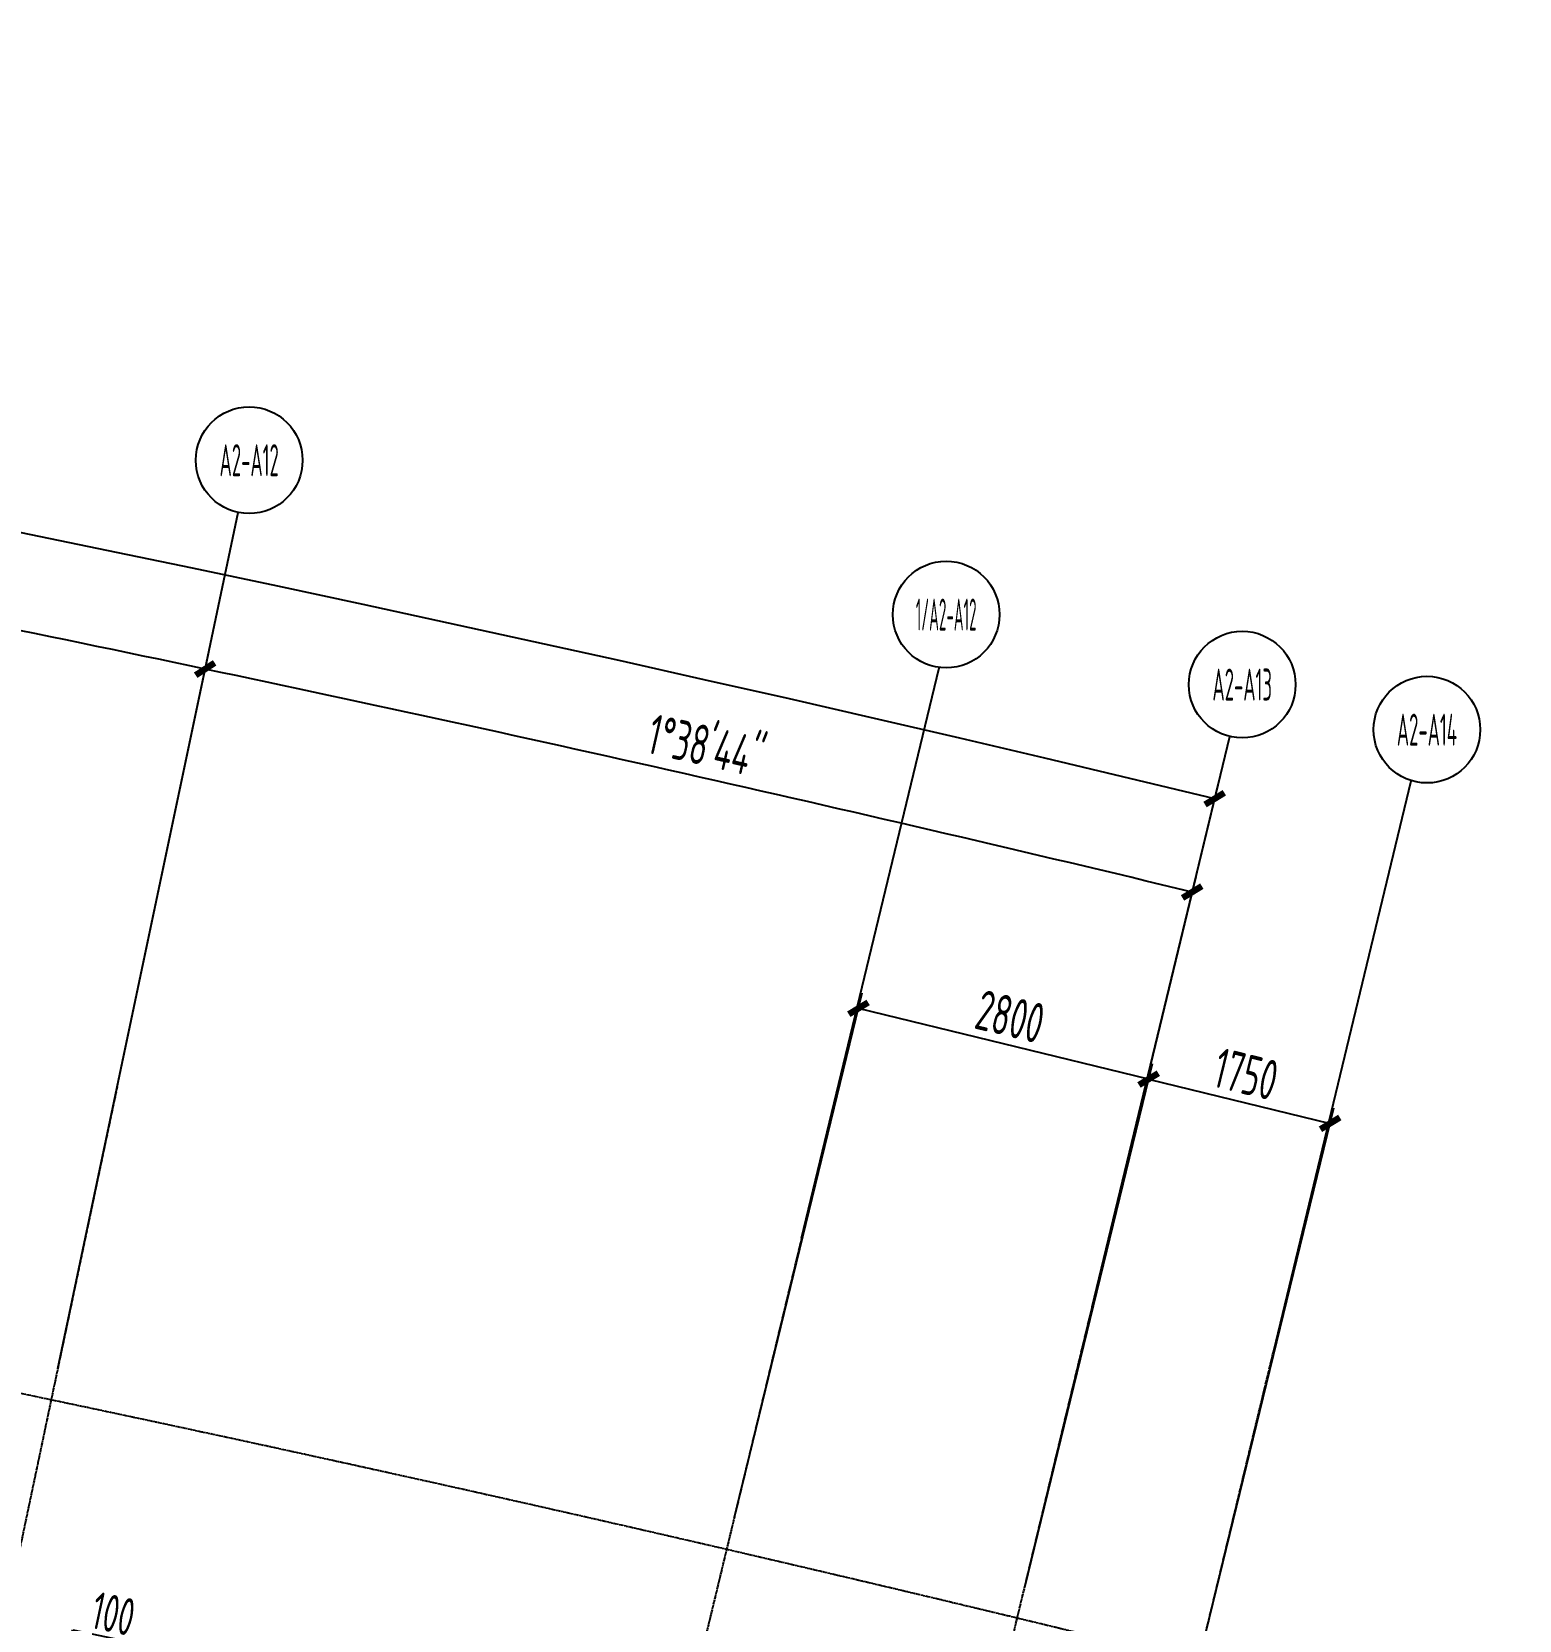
# Model space of a CAD drawing. Header units: millimetres. Extents: x 11677979 to 24947533, y -12764720 to -6308891.
# Drawn here: x 11845248 to 11859191, y -6379898 to -6365012 of the extents above; entities that cross this region are included whole.
import ezdxf
from ezdxf.enums import TextEntityAlignment as Align

# ---------------------------------------------------------------- set-up
doc = ezdxf.new("R2010")
doc.units = ezdxf.units.MM
doc.header["$LTSCALE"] = 10
for name, pattern in [('A2-RG-AXIS$0$CENTER', [2, 1.25, -0.25, 0.25, -0.25]), ('A2-RG-AXIS$0$DOTE', [2.42, 2, -0.2, 0.02, -0.2]), ('A2-RI-F4$0$A2-RG-AXIS$0$CENTER', [2, 1.25, -0.25, 0.25, -0.25]), ('A2-RI-F4$0$A2-RG-AXIS$0$DOTE', [2.42, 2, -0.2, 0.02, -0.2])]:
    doc.linetypes.add(name, pattern=pattern)
for name, color, linetype in [('A2-RB-F4$0$A-DIMS-100', 1, 'Continuous'), ('A2-RG-AXIS$0$A-AXIS', 1, 'Continuous'), ('A2-RG-AXIS$0$A-DIMS-100', 1, 'Continuous'), ('A2-RG-AXIS$0$A-GRID', 1, 'A2-RG-AXIS$0$CENTER'), ('A2-RG-AXIS$0$A-SYMB', 4, 'Continuous'), ('A2-RI-F4$0$A2-RB-F4$0$A-DIMS-100', 1, 'Continuous'), ('A2-RI-F4$0$A2-RG-AXIS$0$A-AXIS', 1, 'Continuous'), ('A2-RI-F4$0$A2-RG-AXIS$0$A-DIMS-100', 1, 'Continuous'), ('A2-RI-F4$0$A2-RG-AXIS$0$A-GRID', 1, 'A2-RI-F4$0$A2-RG-AXIS$0$CENTER'), ('A2-RI-F4$0$A2-RG-AXIS$0$A-SYMB', 4, 'Continuous')]:
    doc.layers.add(name, color=color, linetype=linetype)
doc.styles.add('A2-RB-F4$0$XD2008', font='hzs.shx', dxfattribs={"width": 0.7, "bigfont": 'hztxt.shx'})
doc.styles.add('A2-RG-AXIS$0$ECADI', font='hzs.shx', dxfattribs={"width": 0.7, "bigfont": 'hztxt.shx'})
doc.styles.add('A2-RG-AXIS$0$XD2008', font='hzs.shx', dxfattribs={"width": 0.7, "bigfont": 'hztxt.shx'})
doc.styles.add('A2-RI-F4$0$A2-RB-F4$0$XD2008', font='hzs.shx', dxfattribs={"width": 0.7, "bigfont": 'hztxt.shx'})
doc.styles.add('A2-RI-F4$0$A2-RG-AXIS$0$ECADI', font='hzs.shx', dxfattribs={"width": 0.7, "bigfont": 'hztxt.shx'})
doc.styles.add('A2-RI-F4$0$A2-RG-AXIS$0$XD2008', font='hzs.shx', dxfattribs={"width": 0.7, "bigfont": 'hztxt.shx'})
doc.dimstyles.new('A2-RB-F4$0$XD100$0', dxfattribs={"dimscale": 100, "dimtxt": 3.5, "dimasz": 1, "dimexe": 1, "dimexo": 2, "dimgap": 0.5, "dimtad": 1, "dimdec": 0, "dimdsep": 46, "dimtxsty": 'A2-RB-F4$0$XD2008', "dimblk1": 'A2-RB-F4$0$_ArchTick', "dimblk2": 'A2-RB-F4$0$_ArchTick', "dimsah": 1, "dimcen": 2.5, "dimclrt": 4, "dimaunit": 1, "dimadec": 0, "dimazin": 0, "dimtfac": 1, "dimtdec": 0, "dimtix": 1, "dimtmove": 1, "dimatfit": 3, "dimfxl": 0, "dimtolj": 1, "dimtzin": 0, "dimarcsym": 0})
doc.dimstyles.new('A2-RG-AXIS$0$XD150', dxfattribs={"dimscale": 300, "dimtxt": 2.5, "dimasz": 1.5, "dimexe": 1, "dimexo": 2, "dimgap": 0.5, "dimtad": 1, "dimdec": 0, "dimdsep": 46, "dimtxsty": 'A2-RG-AXIS$0$XD2008', "dimcen": 2.5, "dimclrt": 4, "dimaunit": 1, "dimadec": 3, "dimazin": 0, "dimtfac": 1, "dimtdec": 0, "dimtmove": 2, "dimatfit": 3, "dimfxl": 0, "dimtolj": 1, "dimtzin": 0, "dimarcsym": 0})
doc.dimstyles.new('A2-RG-AXIS$0$XD150$0', dxfattribs={"dimscale": 150, "dimtxt": 2.5, "dimasz": 1, "dimexe": 1, "dimexo": 2, "dimgap": 0.5, "dimtad": 1, "dimdec": 0, "dimdsep": 46, "dimtxsty": 'A2-RG-AXIS$0$XD2008', "dimblk": 'A2-RG-AXIS$0$_ArchTick', "dimcen": 2.5, "dimclrt": 4, "dimaunit": 1, "dimadec": 0, "dimazin": 0, "dimtfac": 1, "dimtdec": 0, "dimtmove": 2, "dimatfit": 3, "dimfxl": 0, "dimtolj": 1, "dimtzin": 0, "dimarcsym": 0})
doc.dimstyles.new('A2-RI-F4$0$A2-RB-F4$0$XD100$0', dxfattribs={"dimscale": 100, "dimtxt": 3.5, "dimasz": 1, "dimexe": 1, "dimexo": 2, "dimgap": 0.5, "dimtad": 1, "dimdec": 0, "dimdsep": 46, "dimtxsty": 'A2-RI-F4$0$A2-RB-F4$0$XD2008', "dimblk1": 'A2-RI-F4$0$A2-RB-F4$0$_ArchTick', "dimblk2": 'A2-RI-F4$0$A2-RB-F4$0$_ArchTick', "dimsah": 1, "dimcen": 2.5, "dimclrt": 4, "dimaunit": 1, "dimadec": 0, "dimazin": 0, "dimtfac": 1, "dimtdec": 0, "dimtix": 1, "dimtmove": 1, "dimatfit": 3, "dimfxl": 0, "dimtolj": 1, "dimtzin": 0, "dimarcsym": 0})
doc.dimstyles.new('A2-RI-F4$0$A2-RG-AXIS$0$XD150', dxfattribs={"dimscale": 300, "dimtxt": 2.5, "dimasz": 1.5, "dimexe": 1, "dimexo": 2, "dimgap": 0.5, "dimtad": 1, "dimdec": 0, "dimdsep": 46, "dimtxsty": 'A2-RI-F4$0$A2-RG-AXIS$0$XD2008', "dimcen": 2.5, "dimclrt": 4, "dimaunit": 1, "dimadec": 3, "dimazin": 0, "dimtfac": 1, "dimtdec": 0, "dimtmove": 2, "dimatfit": 3, "dimfxl": 0, "dimtolj": 1, "dimtzin": 0, "dimarcsym": 0})
doc.dimstyles.new('A2-RI-F4$0$A2-RG-AXIS$0$XD150$0', dxfattribs={"dimscale": 150, "dimtxt": 2.5, "dimasz": 1, "dimexe": 1, "dimexo": 2, "dimgap": 0.5, "dimtad": 1, "dimdec": 0, "dimdsep": 46, "dimtxsty": 'A2-RI-F4$0$A2-RG-AXIS$0$XD2008', "dimblk": 'A2-RI-F4$0$A2-RG-AXIS$0$_ArchTick', "dimcen": 2.5, "dimclrt": 4, "dimaunit": 1, "dimadec": 0, "dimazin": 0, "dimtfac": 1, "dimtdec": 0, "dimtmove": 2, "dimatfit": 3, "dimfxl": 0, "dimtolj": 1, "dimtzin": 0, "dimarcsym": 0})

# ---------------------------------------------------------------- blocks, each defined once
blk = doc.blocks.new('A2-RB-F4$0$_ArchTick')
at = {"color": 0, "linetype": 'ByBlock', "const_width": 0.4}
blk.add_lwpolyline([(-0.5, -0.5), (0.5, 0.5)], dxfattribs=at)
blk = doc.blocks.new('*D62')
at = {"layer": 'A2-RB-F4$0$A-DIMS-100', "color": 0, "lineweight": -2, "transparency": 16777216}
for p, q in [((11845425, -6380404), (11845632, -6379987)), ((11845632, -6379987), (11846300, -6380129)), ((11845295, -6380775), (11845397, -6380296)), ((11845393, -6380795), (11845495, -6380317)), ((11845376, -6380394), (11845474, -6380415))]:
    blk.add_line(p, q, dxfattribs=at)
at = {"layer": 'Defpoints', "color": 0, "transparency": 16777216}
for p in [(11845474, -6380415), (11845253, -6380970), (11845351, -6380991)]:
    blk.add_point(p, dxfattribs=at)
at = {"layer": 'A2-RB-F4$0$A-DIMS-100', "color": 0, "lineweight": -2, "transparency": 16777216, "xscale": 100, "yscale": 100, "zscale": 100}
for p, rotation in [((11845376, -6380394), 167.9908477666898), ((11845474, -6380415), 347.9908477666897)]:
    blk.add_blockref('A2-RB-F4$0$_ArchTick', p, dxfattribs=dict(at, rotation=rotation))
at = {"layer": 'A2-RB-F4$0$A-DIMS-100', "color": 4, "transparency": 16777216, "insert": (11846013, -6379838), "char_height": 350, "attachment_point": 5, "rotation": 347.9908, "style": 'A2-RB-F4$0$XD2008'}
blk.add_mtext('\\A1;100', dxfattribs=at)
blk = doc.blocks.new('A2-RG-AXIS$0$ECADI-TAG-GRID')
at = {"color": 13}
blk.add_circle((0, 0), 5, dxfattribs=at)
at = {"style": 'A2-RG-AXIS$0$ECADI', "width": 0.7}
blk.add_attdef('GRID', text='', height=5, dxfattribs=at).set_placement((0, 0), align=Align.MIDDLE)
blk = doc.blocks.new('A2-RG-AXIS$0$_ArchTick')
at = {"color": 0, "linetype": 'ByBlock', "const_width": 0.4}
blk.add_lwpolyline([(-0.5, -0.5), (0.5, 0.5)], dxfattribs=at)
blk = doc.blocks.new('*D421')
at = {"layer": 'A2-RG-AXIS$0$A-DIMS-100', "color": 0, "lineweight": -2, "ltscale": 3, "transparency": 16777216}
for p, q in [((11753070, -6371598), (11752455, -6363872)), ((11854556, -6379588), (11856371, -6372053))]:
    blk.add_line(p, q, dxfattribs=at)
blk.add_arc((11778731, -6694179), 331200, 76.44866, 94.54827, dxfattribs=at)
at = {"layer": 'Defpoints', "color": 0, "ltscale": 3, "transparency": 16777216}
for p in [(11822065, -6365826), (11753093, -6371897), (11854485, -6379879), (11778731, -6694179)]:
    blk.add_point(p, dxfattribs=at)
at = {"layer": 'A2-RG-AXIS$0$A-DIMS-100', "color": 0, "lineweight": -2, "ltscale": 3, "transparency": 16777216, "xscale": 150, "yscale": 150, "zscale": 150}
for p, rotation in [((11752467, -6364022), 184.5482656226652), ((11856336, -6372199), 346.4486630674553)]:
    blk.add_blockref('A2-RG-AXIS$0$_ArchTick', p, dxfattribs=dict(at, rotation=rotation))
at = {"layer": 'A2-RG-AXIS$0$A-DIMS-100', "color": 4, "ltscale": 3, "transparency": 16777216, "insert": (11804749, -6363703), "char_height": 375, "attachment_point": 5, "rotation": 355.4985, "style": 'A2-RG-AXIS$0$XD2008'}
blk.add_mtext('\\A1;18°5\'59"', dxfattribs=at)
blk = doc.blocks.new('*D432')
at = {"layer": 'A2-RG-AXIS$0$A-DIMS-100', "color": 0, "lineweight": -2, "ltscale": 3, "transparency": 16777216}
for p, q in [((11845491, -6377540), (11846904, -6370837)), ((11854556, -6379588), (11856161, -6372928))]:
    blk.add_line(p, q, dxfattribs=at)
blk.add_arc((11778731, -6694179), 330300, 76.44866, 78.09408, dxfattribs=at)
at = {"layer": 'Defpoints', "color": 0, "ltscale": 3, "transparency": 16777216}
for p in [(11853048, -6372348), (11845429, -6377834), (11854485, -6379879), (11778731, -6694179)]:
    blk.add_point(p, dxfattribs=at)
at = {"layer": 'A2-RG-AXIS$0$A-DIMS-100', "color": 0, "lineweight": -2, "ltscale": 3, "transparency": 16777216, "xscale": 150, "yscale": 150, "zscale": 150}
for p, rotation in [((11846873, -6370984), 168.0940794046412), ((11856125, -6373074), 346.4486609929079)]:
    blk.add_blockref('A2-RG-AXIS$0$_ArchTick', p, dxfattribs=dict(at, rotation=rotation))
at = {"layer": 'A2-RG-AXIS$0$A-DIMS-100', "color": 4, "ltscale": 3, "transparency": 16777216, "insert": (11851573, -6371705), "char_height": 375, "attachment_point": 5, "rotation": 347.2714, "style": 'A2-RG-AXIS$0$XD2008'}
blk.add_mtext('\\A1;1°38\'44"', dxfattribs=at)
blk = doc.blocks.new('*D467')
at = {"layer": 'A2-RG-AXIS$0$A-DIMS-100', "color": 0, "lineweight": -2, "ltscale": 3, "transparency": 16777216}
for p, q in [((11854556, -6379588), (11855753, -6374682)), ((11855717, -6374827), (11857418, -6375242)), ((11856256, -6380002), (11857453, -6375096))]:
    blk.add_line(p, q, dxfattribs=at)
at = {"layer": 'Defpoints', "color": 0, "ltscale": 3, "transparency": 16777216}
for p in [(11857418, -6375242), (11854485, -6379879), (11856185, -6380294)]:
    blk.add_point(p, dxfattribs=at)
at = {"layer": 'A2-RG-AXIS$0$A-DIMS-100', "color": 0, "lineweight": -2, "ltscale": 3, "transparency": 16777216, "xscale": 150, "yscale": 150, "zscale": 150}
for p, rotation in [((11855717, -6374827), 166.2935912375839), ((11857418, -6375242), 346.2935912375839)]:
    blk.add_blockref('A2-RG-AXIS$0$_ArchTick', p, dxfattribs=dict(at, rotation=rotation))
at = {"layer": 'A2-RG-AXIS$0$A-DIMS-100', "color": 4, "ltscale": 3, "transparency": 16777216, "insert": (11856630, -6374780), "char_height": 375, "attachment_point": 5, "rotation": 346.2936, "style": 'A2-RG-AXIS$0$XD2008'}
blk.add_mtext('\\A1;1750', dxfattribs=at)
blk = doc.blocks.new('*D468')
at = {"layer": 'A2-RG-AXIS$0$A-DIMS-100', "color": 0, "lineweight": -2, "ltscale": 3, "transparency": 16777216}
for p, q in [((11851831, -6378944), (11853033, -6374018)), ((11855717, -6374827), (11852997, -6374164)), ((11854556, -6379588), (11855753, -6374682))]:
    blk.add_line(p, q, dxfattribs=at)
at = {"layer": 'Defpoints', "color": 0, "ltscale": 3, "transparency": 16777216}
for p in [(11852997, -6374164), (11851760, -6379235), (11854485, -6379879)]:
    blk.add_point(p, dxfattribs=at)
at = {"layer": 'A2-RG-AXIS$0$A-DIMS-100', "color": 0, "lineweight": -2, "ltscale": 3, "transparency": 16777216, "xscale": 150, "yscale": 150, "zscale": 150}
for p, rotation in [((11852997, -6374164), 166.2935912210491), ((11855717, -6374827), 346.2935912210492)]:
    blk.add_blockref('A2-RG-AXIS$0$_ArchTick', p, dxfattribs=dict(at, rotation=rotation))
at = {"layer": 'A2-RG-AXIS$0$A-DIMS-100', "color": 4, "ltscale": 3, "transparency": 16777216, "insert": (11854419, -6374241), "char_height": 375, "attachment_point": 5, "rotation": 346.2936, "style": 'A2-RG-AXIS$0$XD2008'}
blk.add_mtext('\\A1;2800', dxfattribs=at)
blk = doc.blocks.new('*D469')
at = {"layer": 'A2-RG-AXIS$0$A-DIMS-100', "color": 0, "lineweight": -2, "ltscale": 3, "transparency": 16777216}
for p, q in [((11836372, -6375754), (11837592, -6369013)), ((11845491, -6377540), (11846904, -6370837))]:
    blk.add_line(p, q, dxfattribs=at)
blk.add_arc((11778731, -6694179), 330300, 78.09408, 79.7395, dxfattribs=at)
at = {"layer": 'Defpoints', "color": 0, "ltscale": 3, "transparency": 16777216}
for p in [(11843776, -6370347), (11836318, -6376049), (11845429, -6377834), (11778731, -6694179)]:
    blk.add_point(p, dxfattribs=at)
at = {"layer": 'A2-RG-AXIS$0$A-DIMS-100', "color": 0, "lineweight": -2, "ltscale": 3, "transparency": 16777216, "xscale": 150, "yscale": 150, "zscale": 150}
for p, rotation in [((11837565, -6369161), 169.739497816377), ((11846873, -6370984), 348.0940794046441)]:
    blk.add_blockref('A2-RG-AXIS$0$_ArchTick', p, dxfattribs=dict(at, rotation=rotation))
at = {"layer": 'A2-RG-AXIS$0$A-DIMS-100', "color": 4, "ltscale": 3, "transparency": 16777216, "insert": (11842283, -6369746), "char_height": 375, "attachment_point": 5, "rotation": 348.9168, "style": 'A2-RG-AXIS$0$XD2008'}
blk.add_mtext('\\A1;1°38\'44"', dxfattribs=at)
blk = doc.blocks.new('A2-RI-F4$0$A2-RB-F4$0$_ArchTick')
at = {"color": 0, "linetype": 'ByBlock', "const_width": 0.4}
blk.add_lwpolyline([(-0.5, -0.5), (0.5, 0.5)], dxfattribs=at)
blk = doc.blocks.new('*D587')
at = {"layer": 'A2-RI-F4$0$A2-RB-F4$0$A-DIMS-100', "color": 0, "lineweight": -2, "transparency": 16777216}
for p, q in [((11845425, -6380404), (11845632, -6379987)), ((11845632, -6379987), (11846300, -6380129)), ((11845295, -6380775), (11845397, -6380296)), ((11845393, -6380795), (11845495, -6380317)), ((11845376, -6380394), (11845474, -6380415))]:
    blk.add_line(p, q, dxfattribs=at)
at = {"layer": 'Defpoints', "color": 0, "transparency": 16777216}
for p in [(11845474, -6380415), (11845253, -6380970), (11845351, -6380991)]:
    blk.add_point(p, dxfattribs=at)
at = {"layer": 'A2-RI-F4$0$A2-RB-F4$0$A-DIMS-100', "color": 0, "lineweight": -2, "transparency": 16777216, "xscale": 100, "yscale": 100, "zscale": 100}
for p, rotation in [((11845376, -6380394), 167.9908477666898), ((11845474, -6380415), 347.9908477666897)]:
    blk.add_blockref('A2-RI-F4$0$A2-RB-F4$0$_ArchTick', p, dxfattribs=dict(at, rotation=rotation))
at = {"layer": 'A2-RI-F4$0$A2-RB-F4$0$A-DIMS-100', "color": 4, "transparency": 16777216, "insert": (11846013, -6379838), "char_height": 350, "attachment_point": 5, "rotation": 347.9908, "style": 'A2-RI-F4$0$A2-RB-F4$0$XD2008'}
blk.add_mtext('\\A1;100', dxfattribs=at)
blk = doc.blocks.new('A2-RI-F4$0$A2-RG-AXIS$0$ECADI-TAG-GRID')
at = {"color": 13}
blk.add_circle((0, 0), 5, dxfattribs=at)
at = {"style": 'A2-RI-F4$0$A2-RG-AXIS$0$ECADI', "width": 0.7}
blk.add_attdef('GRID', text='', height=5, dxfattribs=at).set_placement((0, 0), align=Align.MIDDLE)
blk = doc.blocks.new('A2-RI-F4$0$A2-RG-AXIS$0$_ArchTick')
at = {"color": 0, "linetype": 'ByBlock', "const_width": 0.4}
blk.add_lwpolyline([(-0.5, -0.5), (0.5, 0.5)], dxfattribs=at)
blk = doc.blocks.new('*D946')
at = {"layer": 'A2-RI-F4$0$A2-RG-AXIS$0$A-DIMS-100', "color": 0, "lineweight": -2, "ltscale": 3, "transparency": 16777216}
for p, q in [((11753070, -6371598), (11752455, -6363872)), ((11854556, -6379588), (11856371, -6372053))]:
    blk.add_line(p, q, dxfattribs=at)
blk.add_arc((11778731, -6694179), 331200, 76.44866, 94.54827, dxfattribs=at)
at = {"layer": 'Defpoints', "color": 0, "ltscale": 3, "transparency": 16777216}
for p in [(11822065, -6365826), (11753093, -6371897), (11854485, -6379879), (11778731, -6694179)]:
    blk.add_point(p, dxfattribs=at)
at = {"layer": 'A2-RI-F4$0$A2-RG-AXIS$0$A-DIMS-100', "color": 0, "lineweight": -2, "ltscale": 3, "transparency": 16777216, "xscale": 150, "yscale": 150, "zscale": 150}
for p, rotation in [((11752467, -6364022), 184.5482656226652), ((11856336, -6372199), 346.4486630674553)]:
    blk.add_blockref('A2-RI-F4$0$A2-RG-AXIS$0$_ArchTick', p, dxfattribs=dict(at, rotation=rotation))
at = {"layer": 'A2-RI-F4$0$A2-RG-AXIS$0$A-DIMS-100', "color": 4, "ltscale": 3, "transparency": 16777216, "insert": (11804749, -6363703), "char_height": 375, "attachment_point": 5, "rotation": 355.4985, "style": 'A2-RI-F4$0$A2-RG-AXIS$0$XD2008'}
blk.add_mtext('\\A1;18°5\'59"', dxfattribs=at)
blk = doc.blocks.new('*D957')
at = {"layer": 'A2-RI-F4$0$A2-RG-AXIS$0$A-DIMS-100', "color": 0, "lineweight": -2, "ltscale": 3, "transparency": 16777216}
for p, q in [((11845491, -6377540), (11846904, -6370837)), ((11854556, -6379588), (11856161, -6372928))]:
    blk.add_line(p, q, dxfattribs=at)
blk.add_arc((11778731, -6694179), 330300, 76.44866, 78.09408, dxfattribs=at)
at = {"layer": 'Defpoints', "color": 0, "ltscale": 3, "transparency": 16777216}
for p in [(11853048, -6372348), (11845429, -6377834), (11854485, -6379879), (11778731, -6694179)]:
    blk.add_point(p, dxfattribs=at)
at = {"layer": 'A2-RI-F4$0$A2-RG-AXIS$0$A-DIMS-100', "color": 0, "lineweight": -2, "ltscale": 3, "transparency": 16777216, "xscale": 150, "yscale": 150, "zscale": 150}
for p, rotation in [((11846873, -6370984), 168.0940794046412), ((11856125, -6373074), 346.4486609929079)]:
    blk.add_blockref('A2-RI-F4$0$A2-RG-AXIS$0$_ArchTick', p, dxfattribs=dict(at, rotation=rotation))
at = {"layer": 'A2-RI-F4$0$A2-RG-AXIS$0$A-DIMS-100', "color": 4, "ltscale": 3, "transparency": 16777216, "insert": (11851573, -6371705), "char_height": 375, "attachment_point": 5, "rotation": 347.2714, "style": 'A2-RI-F4$0$A2-RG-AXIS$0$XD2008'}
blk.add_mtext('\\A1;1°38\'44"', dxfattribs=at)
blk = doc.blocks.new('*D992')
at = {"layer": 'A2-RI-F4$0$A2-RG-AXIS$0$A-DIMS-100', "color": 0, "lineweight": -2, "ltscale": 3, "transparency": 16777216}
for p, q in [((11854556, -6379588), (11855753, -6374682)), ((11855717, -6374827), (11857418, -6375242)), ((11856256, -6380002), (11857453, -6375096))]:
    blk.add_line(p, q, dxfattribs=at)
at = {"layer": 'Defpoints', "color": 0, "ltscale": 3, "transparency": 16777216}
for p in [(11857418, -6375242), (11854485, -6379879), (11856185, -6380294)]:
    blk.add_point(p, dxfattribs=at)
at = {"layer": 'A2-RI-F4$0$A2-RG-AXIS$0$A-DIMS-100', "color": 0, "lineweight": -2, "ltscale": 3, "transparency": 16777216, "xscale": 150, "yscale": 150, "zscale": 150}
for p, rotation in [((11855717, -6374827), 166.2935912375839), ((11857418, -6375242), 346.2935912375839)]:
    blk.add_blockref('A2-RI-F4$0$A2-RG-AXIS$0$_ArchTick', p, dxfattribs=dict(at, rotation=rotation))
at = {"layer": 'A2-RI-F4$0$A2-RG-AXIS$0$A-DIMS-100', "color": 4, "ltscale": 3, "transparency": 16777216, "insert": (11856630, -6374780), "char_height": 375, "attachment_point": 5, "rotation": 346.2936, "style": 'A2-RI-F4$0$A2-RG-AXIS$0$XD2008'}
blk.add_mtext('\\A1;1750', dxfattribs=at)
blk = doc.blocks.new('*D993')
at = {"layer": 'A2-RI-F4$0$A2-RG-AXIS$0$A-DIMS-100', "color": 0, "lineweight": -2, "ltscale": 3, "transparency": 16777216}
for p, q in [((11851831, -6378944), (11853033, -6374018)), ((11855717, -6374827), (11852997, -6374164)), ((11854556, -6379588), (11855753, -6374682))]:
    blk.add_line(p, q, dxfattribs=at)
at = {"layer": 'Defpoints', "color": 0, "ltscale": 3, "transparency": 16777216}
for p in [(11852997, -6374164), (11851760, -6379235), (11854485, -6379879)]:
    blk.add_point(p, dxfattribs=at)
at = {"layer": 'A2-RI-F4$0$A2-RG-AXIS$0$A-DIMS-100', "color": 0, "lineweight": -2, "ltscale": 3, "transparency": 16777216, "xscale": 150, "yscale": 150, "zscale": 150}
for p, rotation in [((11852997, -6374164), 166.2935912210491), ((11855717, -6374827), 346.2935912210492)]:
    blk.add_blockref('A2-RI-F4$0$A2-RG-AXIS$0$_ArchTick', p, dxfattribs=dict(at, rotation=rotation))
at = {"layer": 'A2-RI-F4$0$A2-RG-AXIS$0$A-DIMS-100', "color": 4, "ltscale": 3, "transparency": 16777216, "insert": (11854419, -6374241), "char_height": 375, "attachment_point": 5, "rotation": 346.2936, "style": 'A2-RI-F4$0$A2-RG-AXIS$0$XD2008'}
blk.add_mtext('\\A1;2800', dxfattribs=at)
blk = doc.blocks.new('*D994')
at = {"layer": 'A2-RI-F4$0$A2-RG-AXIS$0$A-DIMS-100', "color": 0, "lineweight": -2, "ltscale": 3, "transparency": 16777216}
for p, q in [((11836372, -6375754), (11837592, -6369013)), ((11845491, -6377540), (11846904, -6370837))]:
    blk.add_line(p, q, dxfattribs=at)
blk.add_arc((11778731, -6694179), 330300, 78.09408, 79.7395, dxfattribs=at)
at = {"layer": 'Defpoints', "color": 0, "ltscale": 3, "transparency": 16777216}
for p in [(11843776, -6370347), (11836318, -6376049), (11845429, -6377834), (11778731, -6694179)]:
    blk.add_point(p, dxfattribs=at)
at = {"layer": 'A2-RI-F4$0$A2-RG-AXIS$0$A-DIMS-100', "color": 0, "lineweight": -2, "ltscale": 3, "transparency": 16777216, "xscale": 150, "yscale": 150, "zscale": 150}
for p, rotation in [((11837565, -6369161), 169.739497816377), ((11846873, -6370984), 348.0940794046441)]:
    blk.add_blockref('A2-RI-F4$0$A2-RG-AXIS$0$_ArchTick', p, dxfattribs=dict(at, rotation=rotation))
at = {"layer": 'A2-RI-F4$0$A2-RG-AXIS$0$A-DIMS-100', "color": 4, "ltscale": 3, "transparency": 16777216, "insert": (11842283, -6369746), "char_height": 375, "attachment_point": 5, "rotation": 348.9168, "style": 'A2-RI-F4$0$A2-RG-AXIS$0$XD2008'}
blk.add_mtext('\\A1;1°38\'44"', dxfattribs=at)
blk = doc.blocks.new('A2-RB-F4')
at = {"layer": 'A2-RB-F4$0$A-DIMS-100'}
dim = blk.add_linear_dim(base=(11845473.8, -6380414.6), p1=(11845253.4, -6380970.2), p2=(11845351.2, -6380991), angle=347.99085, dimstyle='A2-RB-F4$0$XD100$0', dxfattribs=at)
dim.commit()
dim.dimension.update_dxf_attribs({"geometry": '*D62', "text_midpoint": (11845680.8, -6379997.4), "dimtype": 129})
blk = doc.blocks.new('A2-RG-AXIS')
at = {"layer": 'A2-RG-AXIS$0$A-AXIS', "ltscale": 3}
for p, q in [((11846048.1, -6374898.2), (11847182.8, -6369516.5)), ((11852463.3, -6376318.4), (11853752, -6370971.7)), ((11855188.2, -6376962.8), (11856476.8, -6371616.3)), ((11856889.5, -6377372.8), (11858177.1, -6372030.6))]:
    blk.add_line(p, q, dxfattribs=at)
at = {"layer": 'A2-RG-AXIS$0$A-GRID', "linetype": 'A2-RG-AXIS$0$DOTE'}
for p, q in [((11846048.1, -6374898.2), (11837754.6, -6414233.4)), ((11852463.3, -6376318.4), (11846488, -6401109.5)), ((11845769.4, -6416040.8), (11855178.4, -6377003.5)), ((11847468.7, -6416458.9), (11856889.5, -6377372.8))]:
    blk.add_line(p, q, dxfattribs=at)
for radius in [323300, 316700]:
    blk.add_arc((11778730.7, -6694178.7), radius, 75.589285, 95.407644, dxfattribs=at)
at = {"layer": 'A2-RG-AXIS$0$A-SYMB'}
ref = blk.add_blockref('A2-RG-AXIS$0$ECADI-TAG-GRID', (11847285.9, -6369027.3), dxfattribs=dict(at, xscale=100, yscale=100, zscale=100))
ref.add_attrib('GRID', 'A2-A12', dxfattribs={"layer": '0', "extrusion": (0, 0, -1), "height": 300, "style": 'A2-RG-AXIS$0$ECADI', "text_generation_flag": 2, "width": 0.5}).set_placement((-11847285.9, -6369027.3), align=Align.MIDDLE)
ref = blk.add_blockref('A2-RG-AXIS$0$ECADI-TAG-GRID', (11853819.1, -6370473.6), dxfattribs=dict(at, xscale=100, yscale=100, zscale=100))
ref.add_attrib('GRID', '1/A2-A12', dxfattribs={"layer": '0', "extrusion": (0, 0, -1), "height": 300, "style": 'A2-RG-AXIS$0$ECADI', "text_generation_flag": 2, "width": 0.4}).set_placement((-11853819.1, -6370473.6), align=Align.MIDDLE)
ref = blk.add_blockref('A2-RG-AXIS$0$ECADI-TAG-GRID', (11856594.1, -6371129.8), dxfattribs=dict(at, xscale=100, yscale=100, zscale=100))
ref.add_attrib('GRID', 'A2-A13', dxfattribs={"layer": '0', "extrusion": (0, 0, -1), "height": 300, "style": 'A2-RG-AXIS$0$ECADI', "text_generation_flag": 2, "width": 0.5}).set_placement((-11856594.1, -6371129.8), align=Align.MIDDLE)
ref = blk.add_blockref('A2-RG-AXIS$0$ECADI-TAG-GRID', (11858325.5, -6371552.1), dxfattribs=dict(at, xscale=100, yscale=100, zscale=100))
ref.add_attrib('GRID', 'A2-A14', dxfattribs={"layer": '0', "extrusion": (0, 0, -1), "height": 300, "style": 'A2-RG-AXIS$0$ECADI', "text_generation_flag": 2, "width": 0.5}).set_placement((-11858325.5, -6371552.1), align=Align.MIDDLE)
at = {"layer": 'A2-RG-AXIS$0$A-DIMS-100', "ltscale": 3}
for base, p1, p2, picture, middle in [((11822064.9, -6365825.9), (11854485.2, -6379879.3), (11753093.4, -6371896.8), '*D421', (11804748.6, -6363703.1)), ((11843776.4, -6370346.8), (11845429.2, -6377833.7), (11836318.2, -6376048.9), '*D469', (11842283.1, -6369746.5)), ((11853048.1, -6372348), (11845429.2, -6377833.7), (11854485.2, -6379879.3), '*D432', (11851572.6, -6371705.1))]:
    dim = blk.add_angular_dim_3p(base=base, center=(11778730.7, -6694178.7), p1=p1, p2=p2, dimstyle='A2-RG-AXIS$0$XD150', override={"dimscale": 150, "dimasz": 1, "dimblk": 'A2-RG-AXIS$0$_ArchTick', "dimadec": 4}, dxfattribs=at)
    dim.commit()
    dim.dimension.update_dxf_attribs({"geometry": picture, "text_midpoint": middle})
dim = blk.add_linear_dim(base=(11852997.1, -6374163.9), p1=(11854485.2, -6379879.3), p2=(11851760.3, -6379235), angle=166.29359, dimstyle='A2-RG-AXIS$0$XD150$0', dxfattribs=at)
dim.commit()
dim.dimension.update_dxf_attribs({"geometry": '*D468', "text_midpoint": (11854419.4, -6374240.6)})
dim = blk.add_aligned_dim(p1=(11854485.2, -6379879.3), p2=(11856185.4, -6380293.9), distance=5200, dimstyle='A2-RG-AXIS$0$XD150$0', dxfattribs=at)
dim.commit()
dim.dimension.update_dxf_attribs({"geometry": '*D467', "text_midpoint": (11856629.6, -6374779.7)})
blk = doc.blocks.new('A2-RI-F4$0$A2-RB-F4')
at = {"layer": 'A2-RI-F4$0$A2-RB-F4$0$A-DIMS-100'}
dim = blk.add_linear_dim(base=(11845473.8, -6380414.6), p1=(11845253.4, -6380970.2), p2=(11845351.2, -6380991), angle=347.99085, dimstyle='A2-RI-F4$0$A2-RB-F4$0$XD100$0', dxfattribs=at)
dim.commit()
dim.dimension.update_dxf_attribs({"geometry": '*D587', "text_midpoint": (11845680.8, -6379997.4), "dimtype": 129})
blk = doc.blocks.new('A2-RI-F4$0$A2-RG-AXIS')
at = {"layer": 'A2-RI-F4$0$A2-RG-AXIS$0$A-AXIS', "ltscale": 3}
for p, q in [((11846048.1, -6374898.2), (11847182.8, -6369516.5)), ((11852463.3, -6376318.4), (11853752, -6370971.7)), ((11855188.2, -6376962.8), (11856476.8, -6371616.3)), ((11856889.5, -6377372.8), (11858177.1, -6372030.6))]:
    blk.add_line(p, q, dxfattribs=at)
at = {"layer": 'A2-RI-F4$0$A2-RG-AXIS$0$A-GRID', "linetype": 'A2-RI-F4$0$A2-RG-AXIS$0$DOTE'}
for p, q in [((11846048.1, -6374898.2), (11837754.6, -6414233.4)), ((11852463.3, -6376318.4), (11846488, -6401109.5)), ((11845769.4, -6416040.8), (11855178.4, -6377003.5)), ((11847468.7, -6416458.9), (11856889.5, -6377372.8))]:
    blk.add_line(p, q, dxfattribs=at)
for radius in [323300, 316700]:
    blk.add_arc((11778730.7, -6694178.7), radius, 75.589285, 95.407644, dxfattribs=at)
at = {"layer": 'A2-RI-F4$0$A2-RG-AXIS$0$A-SYMB'}
ref = blk.add_blockref('A2-RI-F4$0$A2-RG-AXIS$0$ECADI-TAG-GRID', (11847285.9, -6369027.3), dxfattribs=dict(at, xscale=100, yscale=100, zscale=100))
ref.add_attrib('GRID', 'A2-A12', dxfattribs={"layer": '0', "extrusion": (0, 0, -1), "height": 300, "style": 'A2-RI-F4$0$A2-RG-AXIS$0$ECADI', "text_generation_flag": 2, "width": 0.5}).set_placement((-11847285.9, -6369027.3), align=Align.MIDDLE)
ref = blk.add_blockref('A2-RI-F4$0$A2-RG-AXIS$0$ECADI-TAG-GRID', (11853819.1, -6370473.6), dxfattribs=dict(at, xscale=100, yscale=100, zscale=100))
ref.add_attrib('GRID', '1/A2-A12', dxfattribs={"layer": '0', "extrusion": (0, 0, -1), "height": 300, "style": 'A2-RI-F4$0$A2-RG-AXIS$0$ECADI', "text_generation_flag": 2, "width": 0.4}).set_placement((-11853819.1, -6370473.6), align=Align.MIDDLE)
ref = blk.add_blockref('A2-RI-F4$0$A2-RG-AXIS$0$ECADI-TAG-GRID', (11856594.1, -6371129.8), dxfattribs=dict(at, xscale=100, yscale=100, zscale=100))
ref.add_attrib('GRID', 'A2-A13', dxfattribs={"layer": '0', "extrusion": (0, 0, -1), "height": 300, "style": 'A2-RI-F4$0$A2-RG-AXIS$0$ECADI', "text_generation_flag": 2, "width": 0.5}).set_placement((-11856594.1, -6371129.8), align=Align.MIDDLE)
ref = blk.add_blockref('A2-RI-F4$0$A2-RG-AXIS$0$ECADI-TAG-GRID', (11858325.5, -6371552.1), dxfattribs=dict(at, xscale=100, yscale=100, zscale=100))
ref.add_attrib('GRID', 'A2-A14', dxfattribs={"layer": '0', "extrusion": (0, 0, -1), "height": 300, "style": 'A2-RI-F4$0$A2-RG-AXIS$0$ECADI', "text_generation_flag": 2, "width": 0.5}).set_placement((-11858325.5, -6371552.1), align=Align.MIDDLE)
at = {"layer": 'A2-RI-F4$0$A2-RG-AXIS$0$A-DIMS-100', "ltscale": 3}
for base, p1, p2, picture, middle in [((11822064.9, -6365825.9), (11854485.2, -6379879.3), (11753093.4, -6371896.8), '*D946', (11804748.6, -6363703.1)), ((11843776.4, -6370346.8), (11845429.2, -6377833.7), (11836318.2, -6376048.9), '*D994', (11842283.1, -6369746.5)), ((11853048.1, -6372348), (11845429.2, -6377833.7), (11854485.2, -6379879.3), '*D957', (11851572.6, -6371705.1))]:
    dim = blk.add_angular_dim_3p(base=base, center=(11778730.7, -6694178.7), p1=p1, p2=p2, dimstyle='A2-RI-F4$0$A2-RG-AXIS$0$XD150', override={"dimscale": 150, "dimasz": 1, "dimblk": 'A2-RI-F4$0$A2-RG-AXIS$0$_ArchTick', "dimadec": 4}, dxfattribs=at)
    dim.commit()
    dim.dimension.update_dxf_attribs({"geometry": picture, "text_midpoint": middle})
dim = blk.add_linear_dim(base=(11852997.1, -6374163.9), p1=(11854485.2, -6379879.3), p2=(11851760.3, -6379235), angle=166.29359, dimstyle='A2-RI-F4$0$A2-RG-AXIS$0$XD150$0', dxfattribs=at)
dim.commit()
dim.dimension.update_dxf_attribs({"geometry": '*D993', "text_midpoint": (11854419.4, -6374240.6)})
dim = blk.add_aligned_dim(p1=(11854485.2, -6379879.3), p2=(11856185.4, -6380293.9), distance=5200, dimstyle='A2-RI-F4$0$A2-RG-AXIS$0$XD150$0', dxfattribs=at)
dim.commit()
dim.dimension.update_dxf_attribs({"geometry": '*D992', "text_midpoint": (11856629.6, -6374779.7)})
blk = doc.blocks.new('A2-RI-F4')
for name in ['A2-RI-F4$0$A2-RG-AXIS', 'A2-RI-F4$0$A2-RB-F4']:
    blk.add_blockref(name, (0, 0))

msp = doc.modelspace()

# ---------------------------------------------------------------- block references
for name in ['A2-RI-F4', 'A2-RG-AXIS', 'A2-RB-F4']:
    msp.add_blockref(name, (0, 0))

doc.saveas('drawing.dxf')
